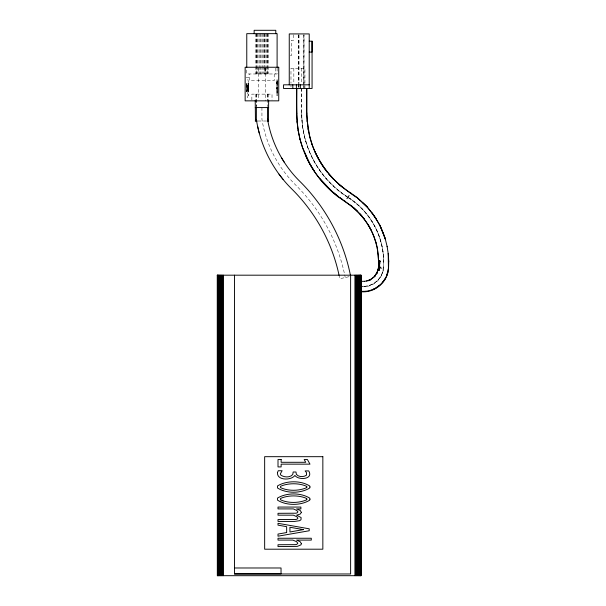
<?xml version="1.0" encoding="UTF-8"?>
<svg xmlns="http://www.w3.org/2000/svg" width="606" height="606" viewBox="0 0 606 606"><rect width="100%" height="100%" fill="white"/><g stroke="black" fill="none" stroke-linecap="round" stroke-linejoin="round"><path stroke-width="0.45" stroke-dasharray="3.03 2.27" d="M248.505 90.271C249.149 91.37 246.513 91.461 246.824 90.552M248.505 90.726L246.824 90.779L246.824 90.271M248.505 87.415L248.505 86.893C243.188 86.787 252.043 87.635 246.824 87.415M248.505 85.961C244.188 86.529 249.157 84.242 248.505 86.378L246.824 86.378C246.134 84.507 251.081 86.355 246.824 85.81M246.824 84.56L246.824 84.045L248.505 84.052L248.505 84.56M246.824 83.272L246.824 91.892L248.505 91.892L248.505 82.931L246.824 82.931L246.824 83.689M247.778 90.726L247.778 89.09L248.505 89.021L246.824 89.021M247.778 85.62L247.771 87.415L247.778 85.817M248.505 91.892L248.505 91.135M248.505 86.893L246.824 86.893M246.824 85.704L248.505 85.734L246.824 85.62M248.505 83.689L248.505 82.931L248.498 92.453L247.771 92.453L247.771 94.135L248.505 94.127A0.841 0.841 0 0 1 249.339 94.975A0.841 0.841 0 0 1 248.498 95.816L247.771 95.816L247.771 97.49L246.021 97.49M277.056 87.476L277.063 93.445L277.063 80.348L277.056 93.445L277.056 87.393L277.063 90.173M277.063 91.764L277.063 92.377L277.063 77.333M277.071 87.408L277.063 89.074L277.056 80.696L277.063 85.658M277.056 89.074L277.063 88.362M277.063 83.711L277.063 80.348L277.071 84.052L277.109 82.355M383.545 267.844L383.09 270.655A20.399 20.399 0 0 1 362.032 286.358M277.063 82.371L277.071 84.052M349.101 276.684L339.815 278.73L339.254 276.169M290.304 55.737L291.327 55.737L291.327 40.284L293.531 40.284L293.531 34.83M245.983 77.333L248.505 77.333L248.498 79.015L247.771 79.015L248.498 82.378L247.771 82.378L247.778 83.689M246.824 86.075L248.505 86.075M246.824 86.567L248.505 86.567M246.824 87.067L248.505 87.067M246.824 87.575L248.505 87.575M246.824 87.718L248.505 87.718M246.824 88.158L248.505 88.158M246.824 88.408L248.505 88.309M246.824 88.756L248.505 88.756M246.824 89.203L248.505 89.203M251.861 100.013L251.884 94.135L272.018 94.135L272.018 100.013M258.133 121.011L266.769 121.011M380.394 267.761L381.492 268.026M380.28 267.761L381.386 268.019M380.379 268.185L381.477 268.443M248.505 90.968L246.824 90.968M247.778 86.378L247.778 85.666L247.778 87.415M246.824 91.135L246.824 91.892L246.824 82.931M304.932 88.453L304.939 68.296L290.978 68.296L290.978 82.961M303.985 84.787L303.985 34.83L303.864 88.453L303.811 85.711M303.985 85.704L303.985 88.453M303.811 34.83L303.811 84.795M301.78 88.453L301.765 113.428A99.778 99.778 0 0 0 348.026 197.639M301.674 88.453L301.674 113.004A99.778 99.778 0 0 0 347.927 197.215A77.015 77.015 0 0 1 383.628 261.034L382.984 270.655A20.399 20.399 0 0 1 361.926 286.35M301.371 68.296L301.371 82.961M298.925 34.83L298.925 82.961M298.925 83.878L298.925 87.544M298.872 34.83L298.872 84.795M298.872 85.711L298.872 88.453M298.758 34.83L298.788 82.961M298.758 83.87L298.788 87.537M293.842 68.296L293.834 82.961M290.986 83.87L290.978 87.544M277.109 68.092L277.101 73.977L246.771 73.977L246.778 68.092M275.791 68.092L275.791 73.977M274.2 73.977L274.2 80.696L249.657 80.696L249.657 73.977M268.663 33.656L268.655 65.539M268.663 66.471L268.655 73.977M268.663 94.135L268.655 100.407M267.519 94.135L267.519 100.399M267.458 33.656L267.458 65.539M267.458 66.471L267.458 73.977M267.269 33.656L267.344 73.977M267.329 94.135L267.329 106.671M266.723 33.656L266.723 65.539M266.723 66.471L266.723 73.97M265.845 33.656L265.845 65.539M265.845 66.471L265.845 73.97M265.542 68.099L265.542 73.977M265.299 68.19L265.299 100.854M264.701 33.656L264.701 65.539M264.701 66.471L264.701 73.97M264.617 33.663L264.617 66.327M264.617 68.099L264.617 73.977M263.368 33.656L263.368 65.539M263.368 66.471L263.368 73.97M262.784 33.656L262.777 66.327M262.784 66.471L262.777 73.977M261.936 107.573L261.936 119.208A118.693 118.693 0 0 0 295.751 185.11A177.513 177.513 0 0 1 344.519 274.063M261.103 33.656L261.095 65.539M261.103 66.471L261.095 73.977M260.519 33.656L260.512 65.539M260.519 66.471L260.512 73.977M259.186 33.656L259.254 66.327M259.186 66.471L259.254 73.977M258.58 68.19L258.58 99.922M258.042 33.656L258.042 65.539M258.042 66.471L258.042 73.977M257.164 33.656L257.164 65.539M257.164 66.471L257.164 73.977M256.618 33.656L256.535 73.977M256.55 94.135L256.55 106.671M256.429 33.656L256.421 65.539M256.429 66.471L256.421 73.977M256.368 94.135L256.368 106.671M255.217 33.663L255.217 65.539M255.224 66.471L255.217 73.977M255.224 94.135L255.217 100.407M248.505 94.127L248.498 95.816M344.708 274.927A177.513 177.513 0 0 1 345.231 277.54M362.017 286.774A20.399 20.399 0 0 0 383.075 271.079L383.734 261.042A77.015 77.015 0 0 0 348.041 197.215A99.778 99.778 0 0 1 301.78 113.004M348.026 197.639A77.015 77.015 0 0 1 383.719 261.459M247.778 86.832L247.778 87.347L247.778 86.832M247.778 89.021L247.778 90.771L247.778 89.021M277.063 94.135L277.063 95.793L277.063 94.127"/><path stroke-width="0.91" d="M309.211 41.193L312.067 41.193L312.06 52.101L309.211 52.101M378.333 254.649C378.303 258.073 378.864 279.79 379.659 261.103L378.614 261.118C379.886 269.549 375.425 279.245 366.494 280.995M379.136 270.132L379.485 267.716L378.758 267.526L378.924 261.11L380.454 261.08M379.023 261.118L378.561 270.034C379.826 268.155 377.644 266.14 379.485 267.716M379.038 269.7L379.553 261.103M379.561 267.117L380.492 267.254L379.538 267.246L379.712 261.103M379.75 263.686L379.818 261.11M388.529 268.67L388.741 260.959M379.151 269.708L378.417 269.564L378.879 267.367M378.5 267.125L378.121 269.519L379.235 269.776M378.538 267.837L379.651 267.541L379.22 270.2M388.461 269.117L388.544 268.246M379.129 269.776C380.871 266.557 378.038 266.178 378.47 269.609M388.476 268.693C387.643 281.972 374.947 292.812 361.721 291.781M378.568 267.761L378.97 267.519L378.758 261.118M378.591 267.549L379.485 267.973M377.553 271.988L376.637 273.927L378.212 269.503L378.576 269.609L378.121 269.519M386.81 275.2L388.438 268.246L388.196 253.596M387.969 271.806C385.454 282.26 375.947 290.547 365.183 291.319M377.568 271.564L374.531 276.381M385.401 278.412L382.28 282.714M346.897 198.692L349.101 195.533M374.516 276.806L375.462 275.73M374.053 276.919L370.614 279.487L367.289 280.798M379.765 285.206L376.174 287.805M368.645 280.805L370.599 279.904M372.205 289.766L375.432 288.282M378.955 267.276L378.447 267.413L378.864 267.526M364.373 281.32L366.6 281.002M378.848 267.269L379.644 267.246M378.939 267.693L379.629 267.67M377.258 248.248L378.705 261.542L380.545 261.504M379.803 261.527L378.742 261.542M362.221 281.343L364.479 281.32M361.63 291.357L365.289 291.319M217.266 275.185L361.168 275.185L361.1 575.7L217.327 575.692L217.259 275.192M309.219 84.817L283.547 84.825L283.547 88.461L312.067 88.453L312.067 41.193M255.224 107.573L268.663 107.573M255.224 100.399L255.452 121.011M268.435 121.011L268.663 100.399M255.217 121.011L257.277 121.011M267.329 121.011L268.655 121.011M234.454 567.981L281.032 567.981L281.032 573.844L234.454 573.844M378.773 267.367L379.394 267.549M350.904 193.109C335.118 183.209 322.49 168.513 314.862 151.523M350.147 193.011L338.769 184.383M340.261 197.897L342.367 199.366M343.769 200.344L345.17 201.321M350.798 193.109L356.767 197.215L367.592 207.222M350.889 193.534L356.017 197.124M344.216 188.458C329.429 177.217 318.271 161.567 311.946 144.152M334.103 193.079L338.156 196.435M356.661 197.215L367.478 207.214L376.447 218.993M358.161 198.829L359.57 200.018M352.063 206.351C332.512 193.882 314.915 177.308 305.712 155.598M353.48 207.547L357.548 211.305M350.548 205.154C363.941 215.569 373.66 230.719 377.144 247.354M333.686 179.497L328.399 173.596M331.399 190.837L319.983 178.725M362.388 202.396C373.198 212.456 381.227 225.409 385.431 239.567M256.399 119.715C260.436 145.781 272.988 170.415 291.751 188.951C315.438 212.358 332.202 242.718 339.065 275.321M360.153 213.941L361.918 216.077M363.092 217.509L364.274 218.933M278.987 174.149L283.01 179.346M327.248 172.255C318.991 161.734 312.961 149.515 309.658 136.555M267.488 118.7C271.246 142.281 282.752 164.506 299.75 181.27C325.49 206.729 343.413 239.946 350.457 275.465M372.175 212.903L380.045 225.432L385.446 239.143M281.381 157.583L284.525 162.673M314.256 170.96L309.711 163.461L302.917 148.258M367.925 224.273L371.084 229.924M379.939 225.432L385.333 239.143L387.181 246.733M373.713 236.264C367.319 219.084 353.465 206.207 338.133 196.859C321.763 184.33 309.128 166.983 302.485 147.44M373.622 235.832L375.811 242.385M312.052 144.152L309.764 136.555L307.121 120.927M302.591 147.447C295.637 128.578 296.622 108.201 296.773 88.461M299.947 139.047L302.576 147.864M375.72 241.961L377.349 248.672M257.656 126.533L259.194 132.919M308.007 128.798L309.749 136.979M298.129 130.464L300.038 139.471M387.09 246.309L388.287 254.02M377.364 248.248L378.318 255.073M308.098 129.222L306.681 112.898L306.681 88.453M297.031 121.768L298.22 130.888M388.302 253.603L388.726 261.383M306.787 112.898L307.106 121.351M296.667 113.11L297.122 122.192M360.926 275.185L360.918 575.7M360.623 275.185L360.623 575.692M360.214 275.185L360.214 575.692M359.691 275.185L359.691 575.692M359.07 275.185L359.07 575.692M358.358 275.185L358.358 575.692M357.578 275.185L357.578 575.692M356.737 275.185L356.737 575.692M355.843 275.185L355.843 575.692M354.919 275.185L354.919 575.692M350.616 275.185L350.616 573.973L234.454 573.973L234.454 275.185M309.211 88.453L309.219 33.921L289.251 33.921L289.251 84.825M306.787 88.453L306.772 113.322M300.356 84.817L300.356 88.453M296.667 88.453L296.758 113.534M296.387 84.817L296.387 88.453M292.819 84.817L292.819 88.453M277.101 67.258L277.109 33.656L246.771 33.663L246.771 67.258M275.791 33.663L275.791 30.3L254.149 30.3L254.149 33.663M267.519 107.573L267.519 119.215M256.368 107.573L256.368 121.011M223.523 275.185L223.523 575.692M222.599 275.185L222.599 575.692M221.713 275.185L221.713 575.692M220.864 275.185L220.864 575.692M220.084 275.185L220.084 575.692M219.372 275.185L219.372 575.692M218.758 275.185L218.758 575.692M218.236 275.185L218.236 575.692M217.819 275.185L217.804 575.7M217.516 275.185L217.501 575.7M277.487 472.513C276.647 480.694 291.365 480.588 294.91 475.46C298.584 480.573 313.87 479.369 308.734 470.915L305.113 470.915L306.424 472.513L306.56 475.081C303.841 477.263 298.675 477.202 296.372 474.339L295.97 472.006L293.168 472.006L292.751 474.536C289.918 477.861 284.062 477.43 280.783 475.059L280.351 473.854L282.123 470.726L278.245 470.726L277.487 472.513M309.984 486.997L309.696 488.042C300.735 493.595 286.441 493.64 277.51 488.004L277.518 485.921C286.54 480.444 300.72 480.369 309.696 485.959L309.984 486.997M309.984 499.147L309.696 500.185C300.735 505.745 286.441 505.79 277.51 500.155L277.518 498.064C286.54 492.595 300.72 492.511 309.696 498.109L309.984 499.147M306.863 486.997L306.659 487.678C299.031 491.057 288.206 491.246 280.563 487.648L280.555 486.292C288.206 482.929 299.031 482.891 306.651 486.323L306.863 486.997M306.863 499.147L306.659 499.829C299.031 503.2 288.206 503.389 280.563 499.798L280.555 498.443C288.206 495.072 299.031 495.041 306.651 498.473L306.863 499.147M301.402 512.381L300.205 514.1L296.599 515.168L301.121 517.577L300.977 519.781L299.644 520.675L294.66 521.418L278.01 521.418L278.01 519.554L295.72 519.471L296.948 519.213L297.925 518.175L296.781 516.706L293.357 515.168L278.01 515.168L278.01 513.312L295.728 513.221L296.963 512.956L297.947 511.903L296.796 510.457L293.357 508.911L278.01 508.911L278.01 507.063L300.894 507.063L300.894 508.911L296.599 508.911L300.205 510.457L301.402 512.381M301.402 543.68L300.932 544.87L297.311 546.385L278.01 546.582L278.01 544.733L295.281 544.65L296.735 544.4L297.819 543.302L296.569 541.65L292.827 540.097L278.01 540.097L278.01 538.249L311.287 538.249L311.287 540.097L296.599 540.097L300.205 541.726L301.402 543.68M286.653 532.545L278.01 534.06L278.01 536.189L309.204 530.765L309.204 528.818L278.01 523.311L278.01 525.137L286.653 526.667L286.653 532.545M303.386 529.614L289.941 531.977L289.941 527.243L303.386 529.614M278.745 67.251L245.142 67.258L245.142 100.854L278.745 100.846L278.745 67.251M322.846 456.682L264.655 456.682L264.655 549.203L322.846 549.203L322.846 456.682M281.131 459.515L278.01 459.515L278.01 466.923L281.131 466.923L281.131 464.151L309.984 464.151L307.386 459.515L304.182 459.515L305.742 462.295L281.131 462.295L281.131 459.515"/></g></svg>
